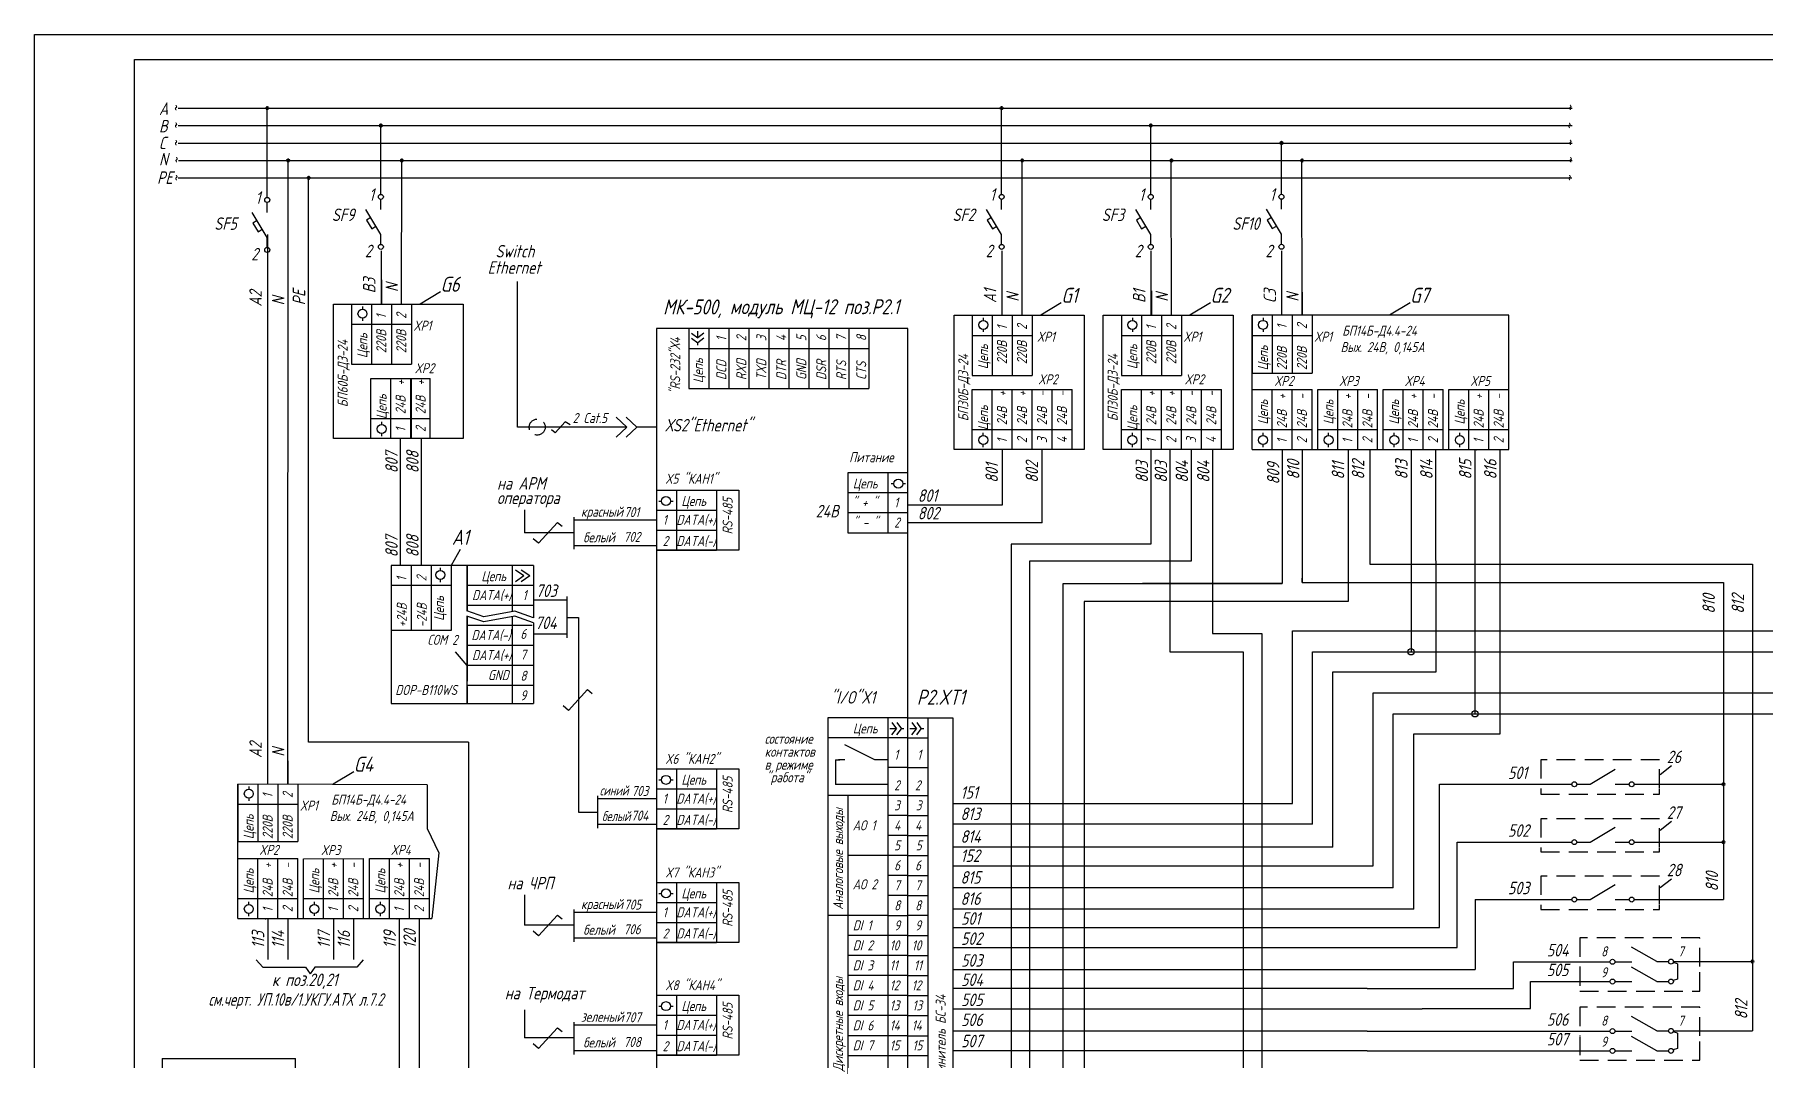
# Model space of a CAD drawing. Header units: millimetres. Extents: x 1348 to 2754, y -33 to 739.
# Drawn here: x 1348.1 to 1694.4, y 182.4 to 387.5 of the extents above; entities that cross this region are included whole.
import ezdxf

# ---------------------------------------------------------------- set-up
doc = ezdxf.new("R2010")
doc.units = ezdxf.units.MM
doc.linetypes.add('HIDDEN', pattern=[0.375, 0.25, -0.125])
doc.layers.add('MAIN', color=7, linetype='Continuous', lineweight=50)
doc.layers.add('АСУТП', color=7, linetype='Continuous')
doc.styles.add('GOST тип А', font='GOST_A.TTF', dxfattribs={"oblique": 15})
doc.styles.add('ROMANC', font='GOST_A.TTF', dxfattribs={"height": 2.5})
doc.styles.get("Standard").update_dxf_attribs({"font": 'GOST_A.TTF', "oblique": 15})
doc.styles.add('АСУТП', font='GOST_A.TTF', dxfattribs={"oblique": 15})

msp = doc.modelspace()

# ---------------------------------------------------------------- linework, layer by layer
at = {"color": 7, "linetype": 'Continuous'}
for p, q in [((1348.09, 387.5), (1942.71, 387.5)), ((1348.09, -33.09), (1348.09, 387.5)), ((1398.76, 237.64), (1398.8, 362.34)), ((1421.49, 333.6), (1421.54, 362.34)), ((1545.69, 331.38), (1545.67, 362.32)), ((1575.54, 331.38), (1575.51, 362.32)), ((1601.68, 331.38), (1601.66, 362.32)), ((1394.67, 347.52), (1394.67, 237.64)), ((1417.41, 344.29), (1417.41, 333.6)), ((1541.61, 344.29), (1541.61, 331.38)), ((1571.45, 344.29), (1571.45, 331.38)), ((1597.57, 344.3), (1597.57, 331.38)), ((1417.49, 338.48), (1417.49, 333.6)), ((1421.49, 333.6), (1421.49, 338.48)), ((1571.54, 336.26), (1571.54, 331.38)), ((1575.54, 331.38), (1575.54, 336.26)), ((1601.68, 336.03), (1601.68, 331.38)), ((1541.69, 304.54), (1541.69, 293.41)), ((1549.69, 289.91), (1549.69, 304.54)), ((1508.35, 242.54), (1509.22, 242.54)), ((1508.35, 242.54), (1508.35, 237.59)), ((1510.22, 242.54), (1508.96, 242.54)), ((1516.22, 242.54), (1510.22, 245.54)), ((1516.22, 242.54), (1516.22, 242.54)), ((1518.73, 242.54), (1516.22, 242.54)), ((1517, 242.54), (1516.22, 242.54)), ((1516.83, 242.54), (1516.38, 242.54)), ((1398.76, 242.29), (1398.76, 237.64))]:
    msp.add_line(p, q, dxfattribs=at)
at = {"color": 7}
for p, q in [((1348.09, -33.09), (1348.09, 387.5)), ((1348.09, 387.5), (1905.17, 387.5)), ((1452.22, 307.86), (1451.49, 308.51)), ((1454.26, 310.12), (1452.22, 307.86)), ((1455.21, 309.46), (1454.26, 310.12)), ((1472.65, 309.01), (1468.55, 309.01)), ((1571.41, 304.58), (1571.41, 285.65)), ((1575.23, 304.58), (1575.23, 264.11)), ((1579.48, 304.58), (1579.48, 282.26)), ((1583.76, 304.58), (1583.76, 267.74)), ((1541.69, 293.41), (1522.79, 293.41)), ((1452.72, 289.94), (1448.88, 285.8)), ((1452.72, 289.94), (1453.61, 289.2)), ((1549.69, 289.91), (1522.79, 289.91)), ((1448.88, 285.8), (1447.85, 286.69)), ((1571.41, 285.65), (1543.5, 285.65)), ((1543.5, 285.65), (1543.5, 58.87)), ((1579.48, 282.26), (1547.17, 282.26)), ((1597.68, 277.77), (1569.77, 277.77)), ((1458.73, 256.54), (1454.9, 252.4)), ((1458.73, 256.54), (1459.63, 255.79)), ((1454.9, 252.4), (1453.86, 253.28)), ((1452.72, 211.48), (1448.88, 207.34)), ((1452.72, 211.48), (1453.61, 210.74)), ((1448.88, 207.34), (1447.85, 208.23)), ((1452.72, 188.95), (1448.88, 184.81)), ((1452.72, 188.95), (1453.61, 188.21)), ((1448.88, 184.81), (1447.85, 185.7))]:
    msp.add_line(p, q, dxfattribs=at)
at = {"color": 7, "linetype": 'Continuous', "lineweight": 30}
for p, q in [((1368.09, 382.5), (1937.71, 382.5)), ((1368.09, -28.09), (1368.09, 382.5)), ((1407.87, 306.76), (1407.87, 333.6)), ((1407.87, 333.6), (1433.86, 333.6)), ((1433.86, 333.6), (1433.86, 306.76)), ((1532.07, 304.54), (1532.07, 331.38)), ((1532.07, 331.38), (1558.06, 331.38)), ((1558.06, 331.38), (1558.06, 304.54)), ((1561.91, 304.54), (1561.91, 331.38)), ((1561.91, 331.38), (1587.9, 331.38)), ((1587.9, 331.38), (1587.9, 304.54)), ((1643.05, 331.38), (1591.68, 331.38)), ((1591.68, 304.55), (1591.68, 331.38)), ((1433.86, 306.76), (1407.87, 306.76)), ((1558.06, 304.54), (1532.07, 304.54)), ((1587.9, 304.54), (1561.91, 304.54)), ((1591.68, 304.55), (1643.05, 304.55)), ((1426.6, 237.54), (1388.76, 237.64)), ((1388.76, 210.81), (1388.76, 237.64)), ((1388.76, 210.81), (1413.24, 210.8)), ((1401.88, 210.81), (1413.88, 210.81)), ((1401.88, 210.81), (1427.54, 210.8))]:
    msp.add_line(p, q, dxfattribs=at)
for p, q in [((1394.64, 354.95), (1394.64, 372.8)), ((1417.37, 355.57), (1417.37, 369.31)), ((1402.91, 246.03), (1402.91, 358.85)), ((1444.68, 309.03), (1444.68, 338.13)), ((1421.29, 281.34), (1421.29, 306.76)), ((1425.5, 281.34), (1425.5, 306.76)), ((1623.48, 304.55), (1623.48, 264.11)), ((1623.48, 304.46), (1623.48, 292.9)), ((1628.5, 260.13), (1628.45, 304.55)), ((1636.27, 304.46), (1636.27, 251.72)), ((1636.54, 304.46), (1636.6, 304.46)), ((1641.31, 247.74), (1641.31, 304.55)), ((1433.22, 284.57), (1431.44, 281.39)), ((1547.17, 282.26), (1547.17, 108.62)), ((1615.21, 281.62), (1691.77, 281.62)), ((1691.77, 281.62), (1691.77, 188.31)), ((1553.91, 176.87), (1553.91, 277.77)), ((1553.91, 277.77), (1597.68, 277.77)), ((1601.68, 277.97), (1601.68, 278.86)), ((1601.68, 277.97), (1651.68, 277.97)), ((1651.68, 277.97), (1686.01, 277.97)), ((1686.01, 277.97), (1686.01, 214.58)), ((1610.93, 274.14), (1558.1, 274.14)), ((1558.1, 274.14), (1558.1, 172.97)), ((1610.93, 275.06), (1610.93, 274.14)), ((1583.76, 267.74), (1593.6, 267.74)), ((1593.6, 267.74), (1593.6, 141.19)), ((1599.73, 233.8), (1599.73, 268.32)), ((1599.73, 268.32), (1710.5, 268.32)), ((1434.64, 261.39), (1432.27, 264.12)), ((1575.23, 264.11), (1589.86, 264.11)), ((1589.86, 264.11), (1589.86, 145.44)), ((1603.76, 229.62), (1603.76, 264.11)), ((1603.76, 264.11), (1710.5, 264.11)), ((1607.86, 225.06), (1607.86, 260.13)), ((1607.86, 260.13), (1628.51, 260.13)), ((1447.91, 257.39), (1434.64, 257.39)), ((1615.88, 221.32), (1615.88, 255.93)), ((1615.88, 255.93), (1710.5, 255.93)), ((1619.92, 216.89), (1619.92, 251.72)), ((1619.92, 251.72), (1710.5, 251.72)), ((1434.88, 246.03), (1402.91, 246.03)), ((1434.88, 246.03), (1434.88, 141.9)), ((1624.02, 212.64), (1624.02, 247.74)), ((1624.02, 247.74), (1641.31, 247.74)), ((1659.29, 237.62), (1664.29, 240.62)), ((1673.34, 239.61), (1675.56, 241.35)), ((1426.6, 237.54), (1426.6, 228.81)), ((1518.84, 237.59), (1508.35, 237.59)), ((1629.17, 208.98), (1629.17, 237.66)), ((1629.17, 237.66), (1655.65, 237.66)), ((1656.65, 237.62), (1659.29, 237.62)), ((1664.29, 237.62), (1667.12, 237.62)), ((1668.12, 237.62), (1686, 237.62)), ((1531.79, 233.8), (1599.73, 233.8)), ((1426.6, 228.81), (1428.98, 223.93)), ((1603.76, 229.62), (1531.79, 229.62)), ((1659.29, 226.06), (1664.29, 229.06)), ((1673.34, 228.47), (1675.56, 230.22)), ((1632.71, 205.02), (1632.71, 226.06)), ((1656.65, 226.06), (1659.29, 226.06)), ((1664.29, 226.06), (1667.12, 226.06)), ((1668.12, 226.06), (1686, 226.06)), ((1428.98, 223.93), (1427.54, 210.8)), ((1607.86, 225.06), (1531.79, 225.06)), ((1531.79, 221.32), (1615.88, 221.32)), ((1673.34, 216.99), (1675.56, 218.74)), ((1619.92, 216.89), (1531.79, 216.89)), ((1659.29, 214.58), (1664.29, 217.58)), ((1624.02, 212.64), (1531.79, 212.64)), ((1636.33, 214.58), (1636.33, 200.56)), ((1656.65, 214.58), (1659.29, 214.58)), ((1664.29, 214.58), (1667.12, 214.58)), ((1668.12, 214.58), (1686.01, 214.58)), ((1394.25, 210.71), (1394.32, 210.71)), ((1420.58, 210.71), (1420.64, 210.71)), ((1672.65, 202.17), (1667.59, 205.08)), ((1392.39, 202.54), (1393.72, 201.04)), ((1393.72, 201.04), (1402.32, 201.04)), ((1402.32, 201.04), (1403.22, 199.74)), ((1404.13, 201.04), (1403.22, 199.74)), ((1412.53, 201.04), (1404.13, 201.04)), ((1407.88, 202.61), (1407.88, 202.59)), ((1413.85, 202.54), (1412.53, 201.04)), ((1425.05, 202.61), (1425.05, 148.97)), ((1643.97, 202.15), (1663.27, 202.15)), ((1643.97, 196.76), (1643.97, 202.15)), ((1664.28, 202.13), (1667.65, 202.13)), ((1672.64, 198.18), (1667.59, 201.08)), ((1672.65, 202.17), (1674.99, 202.17)), ((1676.78, 201.69), (1675.95, 201.97)), ((1675.98, 202.17), (1691.77, 202.17)), ((1676.78, 201.69), (1676.78, 198.65)), ((1629.81, 200.56), (1636.33, 200.56)), ((1647.39, 198.2), (1663.27, 198.2)), ((1647.39, 192.82), (1647.39, 198.2)), ((1664.28, 198.18), (1667.65, 198.18)), ((1672.64, 198.18), (1674.99, 198.18)), ((1676.77, 198.65), (1675.95, 198.37)), ((1614.7, 196.76), (1629.37, 196.76)), ((1629.37, 196.76), (1643.97, 196.76)), ((1531.79, 192.75), (1625.68, 192.75)), ((1625.68, 192.82), (1643.97, 192.82)), ((1643.97, 192.82), (1646.95, 192.82)), ((1646.95, 192.82), (1646.95, 192.82)), ((1646.95, 192.82), (1647.39, 192.82)), ((1672.65, 188.32), (1667.59, 191.22)), ((1614.7, 188.29), (1663.28, 188.29)), ((1664.28, 188.27), (1667.65, 188.27)), ((1672.64, 184.32), (1667.59, 187.22)), ((1672.65, 188.32), (1674.99, 188.32)), ((1676.78, 187.84), (1675.95, 188.12)), ((1675.98, 188.31), (1691.77, 188.31)), ((1676.78, 187.84), (1676.78, 184.8)), ((1614.7, 184.35), (1663.28, 184.35)), ((1664.28, 184.32), (1667.65, 184.32)), ((1672.64, 184.32), (1674.99, 184.32)), ((1676.77, 184.79), (1675.95, 184.52)), ((1373.61, 182.77), (1400.29, 182.77))]:
    msp.add_line(p, q)
at = {"linetype": 'Continuous'}
for p, q in [((1541.57, 355.57), (1541.57, 372.8)), ((1571.41, 355.57), (1571.41, 369.31)), ((1597.56, 355.58), (1597.56, 365.88)), ((1373.61, 182.77), (1373.61, 169.3)), ((1400.29, 169.3), (1400.29, 182.77))]:
    msp.add_line(p, q, dxfattribs=at)
at = {"lineweight": 30}
for p, q in [((1376.86, 362.34), (1384.85, 362.34)), ((1376.81, 358.85), (1384.81, 358.85)), ((1394.64, 351.95), (1394.64, 353.95)), ((1417.37, 352.57), (1417.37, 354.57)), ((1541.57, 352.57), (1541.57, 354.57)), ((1571.41, 352.57), (1571.41, 354.57)), ((1597.56, 352.58), (1597.56, 354.58)), ((1394.64, 346.95), (1391.64, 351.95)), ((1392.62, 350.31), (1391.76, 349.79)), ((1391.76, 349.79), (1392.79, 348.08)), ((1417.37, 347.57), (1414.37, 352.57)), ((1415.36, 350.93), (1414.5, 350.42)), ((1414.5, 350.42), (1415.53, 348.7)), ((1541.57, 347.57), (1538.57, 352.57)), ((1539.56, 350.93), (1538.7, 350.42)), ((1538.7, 350.42), (1539.73, 348.7)), ((1571.41, 347.57), (1568.41, 352.57)), ((1569.4, 350.93), (1568.54, 350.42)), ((1568.54, 350.42), (1569.57, 348.7)), ((1597.56, 347.58), (1594.56, 352.58)), ((1595.54, 350.94), (1594.68, 350.42)), ((1594.68, 350.42), (1595.71, 348.71)), ((1392.79, 348.08), (1393.65, 348.59)), ((1394.64, 344.95), (1394.64, 346.95)), ((1415.53, 348.7), (1416.39, 349.22)), ((1417.37, 345.57), (1417.37, 347.57)), ((1539.73, 348.7), (1540.59, 349.22)), ((1541.57, 345.57), (1541.57, 347.57)), ((1569.57, 348.7), (1570.43, 349.22)), ((1571.41, 345.57), (1571.41, 347.57)), ((1595.71, 348.71), (1596.57, 349.22)), ((1597.56, 345.58), (1597.56, 347.58)), ((1454.57, 275.15), (1454.57, 266.9)), ((1454.57, 270.94), (1456.88, 270.94)), ((1456.88, 270.94), (1456.88, 232.06)), ((1456.88, 232.06), (1460.69, 232.06))]:
    msp.add_line(p, q, dxfattribs=at)
at = {"color": 7, "ltscale": 0.5}
for p, q in [((1429.31, 336.09), (1425.21, 333.6)), ((1419.49, 333.6), (1419.49, 321.6)), ((1553.51, 333.88), (1549.41, 331.38)), ((1583.35, 333.88), (1579.25, 331.38)), ((1623.3, 333.88), (1619.2, 331.38)), ((1543.69, 331.38), (1543.69, 319.38)), ((1573.54, 331.38), (1573.54, 319.38)), ((1599.68, 331.38), (1599.68, 319.8)), ((1487.01, 328.73), (1487.01, 316.73)), ((1491.01, 328.73), (1491.01, 316.73)), ((1495.01, 328.73), (1495.01, 316.73)), ((1499.01, 328.73), (1499.01, 316.73)), ((1503.01, 328.73), (1503.01, 316.73)), ((1507.01, 328.73), (1507.01, 316.73)), ((1511.01, 328.73), (1511.01, 316.73)), ((1423.35, 306.76), (1423.35, 318.76)), ((1543.69, 304.54), (1543.69, 316.54)), ((1551.69, 304.54), (1551.69, 316.54)), ((1573.54, 304.54), (1573.54, 316.54)), ((1581.54, 304.54), (1581.54, 316.54)), ((1599.68, 304.55), (1599.68, 316.55)), ((1612.8, 304.55), (1612.8, 316.55)), ((1625.92, 304.55), (1625.92, 316.55)), ((1639.05, 304.55), (1639.05, 316.55)), ((1597.68, 304.55), (1597.68, 285.82)), ((1601.68, 304.55), (1601.68, 277.97)), ((1455.98, 291.05), (1455.98, 284.6)), ((1522.79, 291.91), (1510.79, 291.91)), ((1472.49, 290.44), (1455.98, 290.44)), ((1472.49, 288.44), (1484.49, 288.44)), ((1472.4, 285.31), (1455.98, 285.31)), ((1472.49, 284.44), (1484.49, 284.44)), ((1411.94, 240.14), (1407.84, 237.64)), ((1522.79, 240.96), (1518.79, 240.96)), ((1396.76, 237.64), (1396.76, 226.15)), ((1472.49, 234.7), (1460.69, 234.7)), ((1472.49, 232.7), (1484.49, 232.7)), ((1522.79, 235.36), (1510.79, 235.36)), ((1472.4, 229.57), (1460.69, 229.57)), ((1472.49, 228.7), (1484.49, 228.7)), ((1522.79, 231.36), (1518.79, 231.36)), ((1522.79, 227.36), (1518.79, 227.36)), ((1632.71, 226.06), (1655.57, 226.06)), ((1396.76, 210.81), (1396.76, 222.81)), ((1409.88, 210.81), (1409.88, 222.81)), ((1423.09, 210.8), (1423.09, 222.8)), ((1522.79, 223.36), (1510.79, 223.36)), ((1522.79, 219.36), (1518.79, 219.36)), ((1522.79, 215.36), (1518.79, 215.36)), ((1455.98, 212.59), (1455.98, 206.14)), ((1472.49, 211.98), (1455.98, 211.98)), ((1518.79, 211.36), (1522.79, 211.36)), ((1636.33, 214.58), (1655.57, 214.58)), ((1394.72, 210.81), (1394.72, 202.61)), ((1398.72, 210.81), (1398.72, 202.61)), ((1407.88, 210.81), (1407.88, 202.61)), ((1411.88, 210.81), (1411.88, 202.61)), ((1421.05, 210.81), (1421.05, 158.41)), ((1425.05, 210.81), (1425.05, 202.61)), ((1472.49, 209.98), (1484.49, 209.98)), ((1531.9, 208.98), (1629.17, 208.98)), ((1472.4, 206.85), (1455.98, 206.85)), ((1472.49, 205.98), (1484.49, 205.98)), ((1522.79, 207.36), (1510.79, 207.36)), ((1531.9, 205.02), (1632.71, 205.02)), ((1522.79, 203.36), (1510.79, 203.36)), ((1522.79, 199.36), (1510.79, 199.36)), ((1531.9, 200.56), (1629.81, 200.56)), ((1522.79, 195.36), (1510.79, 195.36)), ((1614.7, 196.76), (1531.79, 196.76)), ((1522.79, 191.36), (1510.79, 191.36)), ((1455.98, 190.06), (1455.98, 183.61)), ((1472.49, 189.45), (1455.98, 189.45)), ((1472.49, 187.45), (1484.49, 187.45)), ((1522.79, 187.36), (1510.79, 187.36)), ((1614.7, 188.29), (1531.79, 188.29)), ((1472.4, 184.32), (1455.98, 184.32)), ((1614.7, 184.35), (1531.79, 184.35)), ((1472.49, 183.45), (1484.49, 183.45)), ((1526.79, 183.36), (1510.79, 183.36))]:
    msp.add_line(p, q, dxfattribs=at)
at = {"color": 7, "lineweight": 30, "ltscale": 0.5}
for p, q in [((1411.49, 333.6), (1411.49, 321.6)), ((1415.49, 333.6), (1415.49, 321.6)), ((1423.49, 333.6), (1423.49, 321.6)), ((1411.49, 329.6), (1423.49, 329.6)), ((1535.69, 331.38), (1535.69, 319.38)), ((1539.69, 331.38), (1539.69, 319.38)), ((1547.69, 331.38), (1547.69, 319.38)), ((1565.54, 331.38), (1565.54, 319.38)), ((1569.54, 331.38), (1569.54, 319.38)), ((1577.54, 331.38), (1577.54, 319.38)), ((1591.68, 331.38), (1591.68, 319.8)), ((1595.68, 331.38), (1595.68, 319.8)), ((1603.68, 331.38), (1603.68, 319.8)), ((1643.05, 304.55), (1643.05, 331.38)), ((1479.01, 328.73), (1479.01, 316.73)), ((1479.53, 327.81), (1480.77, 326.91)), ((1479.53, 326.81), (1480.77, 325.91)), ((1482.01, 327.81), (1480.77, 326.91)), ((1482.01, 326.81), (1480.77, 325.91)), ((1483.01, 328.73), (1483.01, 316.73)), ((1515.01, 328.73), (1515.01, 316.73)), ((1535.69, 327.38), (1547.69, 327.38)), ((1565.54, 327.38), (1577.54, 327.38)), ((1591.68, 327.38), (1603.68, 327.38)), ((1479.01, 324.73), (1515.01, 324.73)), ((1411.49, 321.6), (1423.49, 321.6)), ((1415.35, 306.76), (1415.35, 318.76)), ((1415.35, 318.76), (1427.26, 318.76)), ((1419.35, 306.76), (1419.35, 318.76)), ((1427.26, 306.76), (1427.26, 318.76)), ((1535.69, 319.38), (1547.69, 319.38)), ((1565.54, 319.38), (1577.54, 319.38)), ((1591.68, 319.8), (1603.68, 319.8)), ((1479.01, 316.73), (1515.01, 316.73)), ((1535.69, 304.54), (1535.69, 316.54)), ((1535.69, 316.54), (1555.69, 316.54)), ((1539.69, 304.54), (1539.69, 316.54)), ((1555.69, 304.54), (1555.69, 316.54)), ((1565.54, 304.54), (1565.54, 316.54)), ((1565.54, 316.54), (1585.54, 316.54)), ((1569.54, 304.54), (1569.54, 316.54)), ((1585.54, 304.54), (1585.54, 316.54)), ((1591.68, 304.55), (1591.68, 316.55)), ((1591.68, 316.55), (1603.68, 316.55)), ((1595.68, 304.55), (1595.68, 316.55)), ((1603.68, 304.55), (1603.68, 316.55)), ((1604.8, 304.55), (1604.8, 316.55)), ((1604.8, 316.55), (1616.8, 316.55)), ((1608.8, 304.55), (1608.8, 316.55)), ((1616.8, 304.55), (1616.8, 316.55)), ((1617.92, 304.55), (1617.92, 316.55)), ((1617.92, 316.55), (1629.92, 316.55)), ((1621.92, 304.55), (1621.92, 316.55)), ((1629.92, 304.55), (1629.92, 316.55)), ((1631.05, 304.55), (1631.05, 316.55)), ((1631.05, 316.55), (1643.05, 316.55)), ((1635.05, 304.55), (1635.05, 316.55)), ((1415.35, 310.76), (1427.26, 310.76)), ((1535.69, 308.54), (1555.69, 308.54)), ((1565.54, 308.54), (1585.54, 308.54)), ((1591.68, 308.55), (1603.68, 308.55)), ((1604.8, 308.55), (1616.8, 308.55)), ((1617.92, 308.55), (1629.92, 308.55)), ((1631.05, 308.55), (1643.05, 308.55)), ((1522.79, 299.91), (1510.79, 299.91)), ((1510.79, 299.91), (1510.79, 287.91)), ((1518.79, 299.91), (1518.79, 287.91)), ((1472.49, 296.44), (1488.96, 296.44)), ((1476.49, 296.44), (1476.49, 284.44)), ((1484.49, 296.44), (1484.49, 284.44)), ((1488.96, 296.44), (1488.96, 284.44)), ((1522.79, 295.91), (1510.79, 295.91)), ((1472.49, 292.44), (1484.49, 292.44)), ((1455.98, 287.9), (1446.11, 287.9)), ((1510.79, 287.91), (1522.79, 287.91)), ((1488.96, 284.44), (1472.49, 284.44)), ((1522.79, 250.93), (1506.79, 250.93)), ((1506.79, 250.93), (1506.79, 106.88)), ((1518.79, 250.93), (1518.79, 106.88)), ((1519.6, 249.98), (1520.5, 248.74)), ((1520.6, 249.98), (1521.5, 248.74)), ((1522.79, 246.93), (1506.79, 246.93)), ((1519.6, 247.5), (1520.5, 248.74)), ((1520.6, 247.5), (1521.5, 248.74)), ((1472.49, 240.7), (1488.96, 240.7)), ((1476.49, 240.7), (1476.49, 228.7)), ((1484.49, 240.7), (1484.49, 228.7)), ((1488.96, 240.7), (1488.96, 228.7)), ((1388.76, 237.64), (1388.76, 226.15)), ((1392.76, 237.64), (1392.76, 226.15)), ((1400.76, 237.64), (1400.76, 226.15)), ((1472.49, 236.7), (1484.49, 236.7)), ((1388.76, 233.64), (1400.76, 233.64)), ((1460.69, 235.32), (1460.69, 228.86)), ((1518.79, 235.36), (1506.79, 235.36)), ((1510.79, 235.36), (1510.79, 106.88)), ((1488.96, 228.7), (1472.49, 228.7)), ((1388.76, 226.15), (1400.76, 226.15)), ((1388.76, 210.81), (1388.76, 222.81)), ((1388.76, 222.81), (1400.76, 222.81)), ((1392.76, 210.81), (1392.76, 222.81)), ((1400.76, 210.81), (1400.76, 222.81)), ((1401.88, 222.72), (1413.88, 222.81)), ((1401.88, 210.81), (1401.88, 222.72)), ((1405.88, 210.81), (1405.88, 222.81)), ((1413.88, 210.81), (1413.88, 222.81)), ((1415.09, 210.8), (1415.09, 222.8)), ((1415.09, 222.8), (1427.09, 222.8)), ((1419.09, 210.8), (1419.09, 222.8)), ((1427.09, 210.8), (1427.09, 222.8)), ((1388.76, 214.81), (1400.76, 214.81)), ((1401.88, 214.81), (1413.88, 214.81)), ((1415.09, 214.8), (1427.09, 214.8)), ((1472.49, 217.98), (1488.96, 217.98)), ((1476.49, 217.98), (1476.49, 205.98)), ((1484.49, 217.98), (1484.49, 205.98)), ((1488.96, 217.98), (1488.96, 205.98)), ((1472.49, 213.98), (1484.49, 213.98)), ((1518.79, 211.36), (1506.79, 211.36)), ((1455.98, 209.44), (1446.11, 209.44)), ((1488.96, 205.98), (1472.49, 205.98)), ((1472.49, 195.45), (1488.96, 195.45)), ((1476.49, 195.45), (1476.49, 183.45)), ((1484.49, 195.45), (1484.49, 183.45)), ((1488.96, 195.45), (1488.96, 183.45)), ((1472.49, 191.45), (1484.49, 191.45)), ((1455.98, 186.91), (1446.11, 186.91)), ((1488.96, 183.45), (1472.49, 183.45))]:
    msp.add_line(p, q, dxfattribs=at)
at = {"color": 7, "lineweight": 30}
for p, q in [((1413.69, 333.12), (1413.69, 332.59)), ((1413.69, 330.79), (1413.69, 330.27)), ((1537.89, 330.9), (1537.89, 330.37)), ((1567.73, 330.9), (1567.73, 330.37)), ((1593.87, 330.91), (1593.87, 330.38)), ((1522.79, 328.73), (1472.49, 328.73)), ((1472.49, 328.73), (1472.49, 62.31)), ((1480.77, 326.91), (1480.77, 328.24)), ((1480.77, 325.39), (1480.77, 325.91)), ((1522.79, 62.31), (1522.79, 328.73)), ((1537.89, 328.57), (1537.89, 328.05)), ((1567.73, 328.57), (1567.73, 328.05)), ((1593.87, 328.58), (1593.87, 328.06)), ((1417.54, 309.57), (1417.54, 310.09)), ((1417.54, 307.24), (1417.54, 307.77)), ((1537.89, 307.35), (1537.89, 307.87)), ((1537.89, 305.02), (1537.89, 305.55)), ((1567.73, 307.35), (1567.73, 307.87)), ((1567.73, 305.02), (1567.73, 305.55)), ((1593.87, 307.35), (1593.87, 307.88)), ((1593.87, 305.03), (1593.87, 305.55)), ((1606.99, 307.35), (1606.99, 307.88)), ((1606.99, 305.03), (1606.99, 305.55)), ((1620.12, 307.35), (1620.12, 307.88)), ((1620.12, 305.03), (1620.12, 305.55)), ((1633.24, 307.35), (1633.24, 307.88)), ((1633.24, 305.03), (1633.24, 305.55)), ((1519.99, 297.72), (1519.47, 297.72)), ((1522.32, 297.72), (1521.79, 297.72)), ((1472.97, 294.25), (1473.5, 294.25)), ((1475.3, 294.25), (1475.82, 294.25)), ((1520.5, 248.74), (1519.18, 248.74)), ((1522.03, 248.74), (1521.5, 248.74)), ((1390.95, 237.17), (1390.95, 236.64)), ((1472.97, 238.51), (1473.5, 238.51)), ((1475.3, 238.51), (1475.82, 238.51)), ((1390.95, 234.84), (1390.95, 234.31)), ((1472.97, 215.79), (1473.5, 215.79)), ((1475.3, 215.79), (1475.82, 215.79)), ((1390.95, 213.61), (1390.95, 214.14)), ((1390.95, 211.28), (1390.95, 211.81)), ((1404.07, 213.61), (1404.07, 214.14)), ((1404.07, 211.29), (1404.07, 211.81)), ((1417.28, 213.61), (1417.28, 214.13)), ((1417.28, 211.28), (1417.28, 211.81)), ((1472.97, 193.26), (1473.5, 193.26)), ((1475.3, 193.26), (1475.82, 193.26))]:
    msp.add_line(p, q, dxfattribs=at)
at = {"color": 7, "lineweight": -3, "ltscale": 0.5}
for p, q in [((1423.49, 306.76), (1423.49, 318.76)), ((1547.69, 304.54), (1547.69, 316.54)), ((1577.54, 304.54), (1577.54, 316.54))]:
    msp.add_line(p, q, dxfattribs=at)
at = {"color": 7, "lineweight": -3}
for p, q in [((1448.64, 309.03), (1444.68, 309.03)), ((1466.61, 309.03), (1448.64, 309.03)), ((1466.61, 309.03), (1464.44, 311.03)), ((1466.61, 309.03), (1464.44, 307.03)), ((1468.61, 309.03), (1466.44, 311.03)), ((1468.61, 309.03), (1466.44, 307.03))]:
    msp.add_line(p, q, dxfattribs=at)
at = {"linetype": 'HIDDEN', "ltscale": 15}
for p, q in [((1649.45, 242.52), (1649.45, 236.9)), ((1673.22, 242.52), (1649.45, 242.52)), ((1673.22, 236.9), (1673.22, 242.52)), ((1649.45, 236.79), (1649.45, 235.67)), ((1649.45, 235.67), (1673.22, 235.67)), ((1673.22, 235.67), (1673.22, 236.79)), ((1649.45, 230.72), (1649.45, 225.1)), ((1673.22, 230.72), (1649.45, 230.72)), ((1673.22, 225.1), (1673.22, 230.72)), ((1649.45, 224.99), (1649.45, 224.09)), ((1649.45, 224.09), (1673.22, 224.09)), ((1673.22, 224.09), (1673.22, 224.99)), ((1649.45, 219.24), (1649.45, 213.62)), ((1673.22, 219.24), (1649.45, 219.24)), ((1673.22, 213.62), (1673.22, 219.24)), ((1649.45, 213.51), (1649.45, 212.6)), ((1649.45, 212.6), (1673.22, 212.6)), ((1673.22, 212.6), (1673.22, 213.51)), ((1657.24, 206.89), (1657.24, 201.16)), ((1681.25, 206.89), (1657.24, 206.89)), ((1681.25, 201.16), (1681.25, 206.89)), ((1657.24, 201.05), (1657.24, 196.29)), ((1681.25, 196.29), (1681.25, 201.05)), ((1657.24, 196.29), (1681.25, 196.29)), ((1657.24, 193.03), (1657.24, 187.31)), ((1681.25, 193.03), (1657.24, 193.03)), ((1681.25, 187.31), (1681.25, 193.03)), ((1657.24, 187.2), (1657.24, 182.43)), ((1681.25, 182.43), (1681.25, 187.2)), ((1657.24, 182.43), (1681.25, 182.43))]:
    msp.add_line(p, q, dxfattribs=at)
at = {"lineweight": 50, "ltscale": 0.5}
for centre in [(1394.64, 372.8), (1394.64, 372.79), (1541.57, 372.81), (1417.37, 369.33), (1417.37, 369.31), (1571.41, 369.33), (1597.56, 365.84), (1597.56, 365.82), (1398.83, 362.36), (1421.56, 362.35), (1545.69, 362.34), (1575.54, 362.34), (1601.68, 362.34), (1402.93, 358.87), (1686, 237.62), (1686, 226.06), (1691.77, 202.17)]:
    msp.add_circle(centre, 0.208, dxfattribs=at)
for centre in [(1394.64, 354.45), (1417.37, 355.07), (1541.57, 355.07), (1571.41, 355.07), (1597.56, 355.08), (1394.64, 344.45), (1417.37, 345.07), (1541.57, 345.07), (1571.41, 345.07), (1597.56, 345.08), (1656.15, 237.62), (1667.62, 237.62), (1656.15, 226.06), (1667.62, 226.06), (1656.15, 214.58), (1667.62, 214.58), (1663.78, 202.13), (1675.49, 202.17), (1663.78, 198.18), (1675.49, 198.18), (1663.78, 188.27), (1675.49, 188.32), (1663.78, 184.32), (1675.49, 184.32)]:
    msp.add_circle(centre, 0.5)
at = {"color": 7, "linetype": 'Continuous', "lineweight": 30}
for centre in [(1413.69, 331.69), (1537.89, 329.47), (1567.73, 329.47), (1593.87, 329.48), (1417.54, 308.67), (1537.89, 306.45), (1567.73, 306.45), (1593.87, 306.45), (1606.99, 306.45), (1620.12, 306.45), (1633.24, 306.45), (1520.89, 297.72), (1474.4, 294.25), (1474.4, 238.51), (1390.95, 235.74), (1474.4, 215.79), (1390.95, 212.71), (1404.07, 212.71), (1417.28, 212.71), (1474.4, 193.26)]:
    msp.add_circle(centre, 0.9, dxfattribs=at)
at = {"color": 7, "linetype": 'HIDDEN', "ltscale": 12}
msp.add_circle((1448.64, 309.03), 1.6, dxfattribs=at)
at = {"color": 7}
for centre in [(1623.48, 264.11), (1636.27, 251.72)]:
    msp.add_circle(centre, 0.64, dxfattribs=at)
at = {"layer": 'MAIN', "color": 7, "linetype": 'Continuous', "lineweight": 30}
for p, q in [((1376.81, 372.8), (1655.72, 372.8)), ((1376.81, 369.31), (1655.72, 369.31)), ((1376.81, 365.82), (1655.72, 365.82)), ((1377.36, 362.34), (1655.71, 362.34)), ((1377.32, 358.85), (1655.66, 358.85))]:
    msp.add_line(p, q, dxfattribs=at)
at = {"layer": 'MAIN', "color": 7, "linetype": 'Continuous', "lineweight": -3}
for p, q in [((1376.81, 372.8), (1376.81, 372.8)), ((1376.81, 369.31), (1376.81, 369.31)), ((1377, 369.74), (1377, 369.74)), ((1655.06, 369.5), (1655.06, 369.5)), ((1376.81, 365.82), (1376.81, 365.82)), ((1377, 366.25), (1377, 366.25)), ((1376.66, 362.87), (1376.66, 362.87)), ((1597.68, 303.85), (1597.68, 277.77)), ((1610.93, 304.55), (1610.93, 275.06)), ((1615.21, 304.55), (1615.21, 281.62))]:
    msp.add_line(p, q, dxfattribs=at)
at = {"layer": 'АСУТП', "color": 7, "lineweight": 30}
for p, q in [((1446.11, 292.48), (1446.11, 287.9)), ((1522.03, 248.74), (1521.5, 248.74)), ((1524.5, 248.74), (1523.18, 248.74)), ((1526.03, 248.74), (1525.5, 248.74)), ((1446.11, 215.54), (1446.11, 209.44)), ((1446.11, 192.5), (1446.11, 186.91))]:
    msp.add_line(p, q, dxfattribs=at)
at = {"layer": 'АСУТП', "color": 7, "linetype": 'Continuous', "lineweight": 30}
for p, q in [((1434.64, 281.39), (1419.44, 281.39)), ((1434.64, 272.25), (1434.64, 281.39)), ((1434.64, 253.77), (1434.64, 271.24)), ((1419.44, 253.77), (1434.64, 253.77))]:
    msp.add_line(p, q, dxfattribs=at)
at = {"layer": 'АСУТП', "lineweight": 30, "ltscale": 0.5}
for p, q in [((1419.44, 281.39), (1419.44, 253.77)), ((1427.44, 281.39), (1427.44, 268.39)), ((1431.44, 281.39), (1431.44, 268.39)), ((1447.91, 281.39), (1434.64, 281.39)), ((1434.64, 281.39), (1434.64, 272.25)), ((1443.64, 281.39), (1443.64, 272.12)), ((1447.91, 281.39), (1447.91, 270.92)), ((1431.44, 277.39), (1419.44, 277.39)), ((1447.91, 277.39), (1434.64, 277.39)), ((1434.64, 271.24), (1434.64, 258.21)), ((1443.64, 271.11), (1443.64, 253.77)), ((1431.44, 268.39), (1419.44, 268.39)), ((1447.91, 269.91), (1447.91, 256.88)), ((1434.64, 257.2), (1434.64, 253.77)), ((1447.91, 257.35), (1447.91, 253.77)), ((1434.64, 253.77), (1447.91, 253.77))]:
    msp.add_line(p, q, dxfattribs=at)
at = {"layer": 'АСУТП', "ltscale": 0.5}
for p, q in [((1423.44, 281.39), (1423.44, 268.39)), ((1447.91, 273.39), (1434.64, 273.39)), ((1447.64, 269.39), (1434.64, 269.39)), ((1447.91, 265.39), (1434.64, 265.39)), ((1447.64, 261.39), (1434.64, 261.39)), ((1447.91, 261.39), (1434.64, 261.39)), ((1439.85, 257.39), (1436.96, 257.39)), ((1447.91, 257.39), (1446.45, 257.39))]:
    msp.add_line(p, q, dxfattribs=at)
at = {"layer": 'АСУТП', "lineweight": 30}
for p, q in [((1429.25, 280.92), (1429.25, 280.39)), ((1429.25, 278.59), (1429.25, 278.06)), ((1454.57, 275.15), (1454.57, 270.94))]:
    msp.add_line(p, q, dxfattribs=at)
at = {"layer": 'АСУТП'}
for p, q in [((1444.31, 280.5), (1445.98, 279.34)), ((1445.47, 280.5), (1447.14, 279.34)), ((1444.31, 278.18), (1445.98, 279.34)), ((1445.47, 278.18), (1447.14, 279.34)), ((1447.91, 274.48), (1454.57, 274.48)), ((1437.94, 271.08), (1434.58, 272.27)), ((1437.94, 270.07), (1434.58, 271.26)), ((1444.19, 272.22), (1437.94, 271.08)), ((1444.19, 271.21), (1437.94, 270.07)), ((1447.91, 270.92), (1444.19, 272.22)), ((1447.91, 269.91), (1444.19, 271.21)), ((1447.91, 267.7), (1454.57, 267.7))]:
    msp.add_line(p, q, dxfattribs=at)
at = {"layer": 'АСУТП', "color": 7, "lineweight": 30, "ltscale": 0.5}
for p, q in [((1520.6, 249.98), (1521.5, 248.74)), ((1522.79, 250.93), (1531.79, 250.93)), ((1523.6, 249.98), (1524.5, 248.74)), ((1524.6, 249.98), (1525.5, 248.74)), ((1526.79, 250.93), (1526.79, 106.88)), ((1531.79, 250.93), (1531.79, 106.88)), ((1520.6, 247.5), (1521.5, 248.74)), ((1522.79, 246.93), (1526.79, 246.93)), ((1523.6, 247.5), (1524.5, 248.74)), ((1524.6, 247.5), (1525.5, 248.74))]:
    msp.add_line(p, q, dxfattribs=at)
at = {"layer": 'АСУТП', "color": 7, "ltscale": 0.5}
for p, q in [((1522.79, 240.96), (1526.79, 240.96)), ((1522.79, 235.36), (1526.79, 235.36)), ((1522.79, 231.36), (1526.79, 231.36)), ((1522.79, 227.36), (1526.79, 227.36)), ((1522.79, 223.36), (1526.79, 223.36)), ((1522.79, 219.36), (1526.79, 219.36)), ((1522.79, 215.36), (1526.79, 215.36)), ((1526.79, 211.36), (1522.79, 211.36)), ((1522.79, 207.36), (1526.79, 207.36)), ((1522.79, 203.36), (1526.79, 203.36)), ((1522.79, 199.36), (1526.79, 199.36)), ((1522.79, 195.36), (1526.79, 195.36)), ((1522.79, 191.36), (1526.79, 191.36)), ((1522.79, 187.36), (1526.79, 187.36))]:
    msp.add_line(p, q, dxfattribs=at)
at = {"layer": 'АСУТП', "linetype": 'Continuous', "lineweight": 30}
msp.add_circle((1429.25, 279.49), 0.9, dxfattribs=at)

# ---------------------------------------------------------------- texts
at = {"linetype": 'Continuous', "style": 'ROMANC', "oblique": 15}
for s, height, p in [('А', 2.5, (1372.99, 371.45)), ('В', 2.5, (1372.99, 367.96)), ('С', 2.5, (1372.99, 364.6)), ('N', 2.5, (1372.99, 361.36)), ('РЕ', 2.5, (1372.58, 357.66)), ('8', 2, (1661.5, 203.22)), ('7', 2, (1676.89, 203.22)), ('9', 2, (1661.5, 199.03)), ('8', 2, (1661.5, 189.37)), ('7', 2, (1676.89, 189.37)), ('9', 2, (1661.5, 185.17))]:
    msp.add_text(s, height=height, dxfattribs=at).set_placement(p)
at = {"color": 7, "linetype": 'Continuous', "oblique": 15}
for s, height, p in [('Switch', 2.5, (1440.31, 342.95)), (' Ethernet', 2.5, (1437.46, 339.69)), ('МК-500, ', 3, (1473.84, 331.56)), ('модуль МЦ-12 поз.Р2.1', 3, (1487.21, 331.6)), ('XP1', 2, (1423.88, 328.31)), ('БП14Б-Д4.4-24', 2, (1609.7, 327.3)), ('XP1', 2, (1548.63, 326.1)), ('XP1', 2, (1577.92, 326.1)), ('XP1', 2, (1604.08, 326.1)), ('XP2', 2, (1424.14, 319.81)), ('XP2', 2, (1548.89, 317.59)), ('XP2', 2, (1578.18, 317.59)), ('XP2', 2, (1596.09, 317.26)), ('XP3', 2, (1609.07, 317.26)), ('XP4', 2, (1622.19, 317.26)), ('XP5', 2, (1635.31, 317.26)), (' 2 Cat.5', 2, (1454.71, 309.85)), ('ХS2"Ethernet"', 2.5, (1474.26, 308.17)), ('Питание', 2, (1511.06, 302.01)), ('на АРМ ', 2.5, (1440.62, 296.53)), ('X5 "КАН1"', 2, (1474.26, 297.71)), ('Цепь', 2, (1511.79, 296.76)), ('оператора', 2.5, (1440.62, 293.65)), ('Цепь', 2, (1477.49, 293.28)), ('" + "', 2, (1511.66, 292.96)), ('1', 2, (1520.06, 292.96)), ('1', 2, (1473.75, 289.49)), ('DATA(+)', 2, (1476.49, 289.49)), ('24В', 2.5, (1504.38, 290.98)), ('" - "', 2, (1511.83, 288.96)), ('2', 2, (1520.06, 288.96)), ('A1', 3, (1431.59, 285.51)), ('DATA(-)', 2, (1476.49, 285.25)), ('2', 2, (1473.75, 285.25)), ('"I/O"X1', 2.5, (1507.33, 253.75)), ('Цепь', 2, (1511.79, 247.78)), ('состояние', 2, (1494.16, 245.72)), ('X6 "КАН2"', 2, (1474.26, 241.7)), ('контактов', 2, (1494.16, 243.13)), ('26', 2.5, (1674.66, 241.85)), ('Цепь', 2, (1477.49, 237.55)), ('в режиме', 2, (1494.16, 240.55)), ('"работа"', 2, (1494.44, 238.02)), ('501', 2.5, (1642.86, 238.67)), ('БП14Б-Д4.4-24', 2, (1407.45, 233.56)), ('1', 2, (1473.75, 233.75)), ('DATA(+)', 2, (1476.49, 233.75)), ('2', 2, (1520.06, 236.41)), ('151', 2.5, (1533.34, 234.74)), ('XP1', 2, (1401.17, 232.36)), ('3', 2, (1520.06, 232.41)), ('813', 2.5, (1533.34, 230.47)), ('27', 2.5, (1674.66, 230.71)), ('2', 2, (1473.75, 229.51)), ('DATA(-)', 2, (1476.49, 229.51)), ('AО 1', 2, (1511.78, 228.41)), ('4', 2, (1520.06, 228.41)), ('502', 2.5, (1642.86, 227.12)), ('XP2', 2, (1393.02, 223.51)), ('XP3', 2, (1405.36, 223.46)), ('XP4', 2, (1419.35, 223.51)), ('5', 2, (1520.06, 224.41)), ('814', 2.5, (1533.34, 225.92)), ('6', 2, (1520.06, 220.41)), ('152', 2.5, (1533.34, 222.09)), ('28', 2.5, (1674.66, 219.23)), ('на ЧРП ', 2.5, (1442.7, 216.61)), ('X7 "КАН3"', 2, (1474.26, 218.98)), ('AО 2', 2, (1511.78, 216.62)), ('7', 2, (1520.06, 216.41)), ('815', 2.5, (1533.34, 217.75)), ('Цепь', 2, (1477.49, 214.82)), ('816', 2.5, (1533.34, 213.5)), ('503', 2.5, (1642.86, 215.63)), ('1', 2, (1473.75, 211.03)), ('DATA(+)', 2, (1476.49, 211.03)), ('8', 2, (1520.06, 212.41)), ('501', 2.5, (1533.44, 209.53)), ('2', 2, (1473.75, 206.79)), ('DATA(-)', 2, (1476.49, 206.79)), ('DI 1', 2, (1511.78, 208.41)), ('9', 2, (1520.06, 208.41)), ('502', 2.5, (1533.44, 205.51)), ('DI 2', 2, (1511.78, 204.41)), ('10', 2, (1519.16, 204.41)), ('504', 2.5, (1650.63, 203.2)), ('DI 3', 2, (1511.78, 200.41)), ('11', 2, (1519.16, 200.41)), ('503', 2.5, (1533.45, 201.15)), ('505', 2.5, (1650.63, 199.26)), ('X8 "КАН4"', 2, (1474.26, 196.45)), ('DI 4', 2, (1511.78, 196.41)), ('12', 2, (1519.16, 196.41)), ('504', 2.5, (1533.45, 197.29)), (' на Термодат ', 2.5, (1440.89, 194.61)), ('Цепь', 2, (1477.49, 192.29)), ('DI 5', 2, (1511.78, 192.41)), ('13', 2, (1519.16, 192.41)), ('505', 2.5, (1533.45, 193.28)), ('1', 2, (1473.75, 188.5)), ('DATA(+)', 2, (1476.49, 188.5)), ('506', 2.5, (1533.45, 189.28)), ('506', 2.5, (1650.63, 189.34)), ('DI 6', 2, (1511.78, 188.41)), ('14', 2, (1519.16, 188.41)), ('507', 2.5, (1533.45, 185.03)), ('507', 2.5, (1650.63, 185.4)), ('2', 2, (1473.75, 184.26)), ('DATA(-)', 2, (1476.49, 184.26)), ('DI 7', 2, (1511.78, 184.41)), ('15', 2, (1519.16, 184.41))]:
    msp.add_text(s, height=height, dxfattribs=at).set_placement(p)
at = {"color": 7, "linetype": 'Continuous', "style": 'GOST тип А', "oblique": 15}
for s, p in [('А2', (1393.55, 333.12)), ('В3', (1416.29, 335.78)), ('А1', (1540.49, 333.84)), ('В1', (1570.33, 333.84)), ('С3', (1596.47, 333.84)), ('А2', (1393.55, 242.87))]:
    msp.add_text(s, height=2.5, rotation=90, dxfattribs=at).set_placement(p)
at = {"color": 7, "linetype": 'Continuous', "oblique": 15}
for s, p in [('1', (1418.44, 330.69)), ('2', (1422.44, 330.69)), ('1', (1542.64, 328.47)), ('2', (1546.64, 328.47)), ('1', (1572.49, 328.47)), ('2', (1576.49, 328.47)), ('1', (1598.63, 328.65)), ('2', (1602.63, 328.65)), ('БП60Б-Д3-24', (1410.74, 313.02)), ('Цепь', (1414.65, 322.83)), ('220В', (1418.44, 323.82)), ('220В', (1422.44, 323.82)), ('"RS-232"Х4', (1477.26, 315.61)), ('1', (1486.48, 326.21)), ('2', (1490.48, 326.21)), ('3', (1494.48, 326.21)), ('4', (1498.48, 326.21)), ('5', (1502.48, 326.21)), ('6', (1506.48, 326.21)), ('7', (1510.48, 326.21)), ('8', (1514.48, 326.21)), ('Цепь', (1538.85, 320.61)), ('220В', (1542.64, 321.61)), ('220В', (1546.64, 321.61)), ('Цепь', (1568.69, 320.61)), ('220В', (1572.49, 321.61)), ('220В', (1576.49, 321.61)), ('Цепь', (1481.85, 317.82)), ('DCD', (1486.48, 318.44)), ('RXD', (1490.48, 318.44)), ('TXD', (1494.48, 318.44)), ('DTR', (1498.48, 318.44)), ('GND', (1502.48, 318.44)), ('DSR', (1506.48, 318.44)), ('RTS', (1510.48, 318.44)), ('CTS', (1514.48, 318.44)), ('БП30Б-Д3-24', (1534.88, 310.22)), ('БП30Б-Д3-24', (1564.79, 310.22)), ('Цепь', (1594.84, 320.38)), ('220В', (1598.63, 320.44)), ('220В', (1602.63, 320.44)), ('Цепь', (1418.5, 310.63)), ('24В  +', (1422.3, 311.62)), ('24В  +', (1426.3, 311.62)), ('24В  +', (1542.64, 309.41)), ('24В  +', (1546.64, 309.41)), ('24В  -', (1550.64, 309.41)), ('24В  -', (1554.64, 309.41)), ('24В  +', (1572.49, 309.41)), ('24В  +', (1576.49, 309.41)), ('24В  -', (1580.49, 309.41)), ('24В  -', (1584.49, 309.41)), ('24В  +', (1598.63, 308.8)), ('24В  -', (1602.63, 308.8)), ('24В  +', (1611.75, 308.8)), ('24В  -', (1615.75, 308.8)), ('24В  +', (1624.87, 308.8)), ('24В  -', (1628.87, 308.8)), ('24В  +', (1638, 308.8)), ('24В  -', (1642, 308.8)), ('Цепь', (1538.85, 308.41)), ('Цепь', (1568.69, 308.41)), ('Цепь', (1594.84, 309.55)), ('Цепь', (1607.96, 309.55)), ('Цепь', (1621.08, 309.55)), ('Цепь', (1634.2, 309.55)), ('1', (1422.3, 308.07)), ('2', (1426.3, 308.07)), ('1', (1542.64, 305.86)), ('2', (1546.64, 305.86)), ('3', (1550.64, 305.86)), ('4', (1554.64, 305.86)), ('1', (1572.49, 305.86)), ('2', (1576.49, 305.86)), ('3', (1580.49, 305.86)), ('4', (1584.49, 305.86)), ('1', (1598.63, 305.81)), ('2', (1602.63, 305.81)), ('1', (1611.75, 305.81)), ('2', (1615.75, 305.81)), ('1', (1624.87, 305.81)), ('2', (1628.87, 305.81)), ('1', (1638, 305.81)), ('2', (1642, 305.81)), ('RS-485', (1487.74, 287.58)), ('RS-485', (1487.74, 231.85)), ('1', (1395.71, 234.9)), ('2', (1399.71, 234.9)), ('Аналоговые выходы', (1509.86, 212.53)), ('Цепь', (1391.91, 226.64)), ('220В', (1395.71, 226.7)), ('220В', (1399.71, 226.7)), ('24В  +', (1395.71, 215.05)), ('24В  -', (1399.71, 215.05)), ('24В  +', (1408.83, 215.06)), ('24В  -', (1412.83, 215.06)), ('24В  +', (1422.03, 215.05)), ('24В  -', (1426.03, 215.05)), ('Цепь', (1391.91, 215.8)), ('Цепь', (1405.04, 215.8)), ('Цепь', (1418.24, 215.8)), ('RS-485', (1487.74, 209.12)), ('1', (1395.71, 212.07)), ('2', (1399.71, 212.07)), ('1', (1408.83, 212.07)), ('2', (1412.83, 212.07)), ('1', (1422.03, 212.06)), ('2', (1426.03, 212.06)), ('Дискретные входы', (1509.86, 180.25)), ('RS-485', (1487.74, 186.59))]:
    msp.add_text(s, height=2, rotation=90, dxfattribs=at).set_placement(p)
at = {"linetype": 'Continuous', "oblique": 15}
msp.add_text('к поз.20,21', height=2.5, dxfattribs=at).set_placement((1395.58, 197.28))
at = {"linetype": 'Continuous', "oblique": 15, "width": 0.9}
msp.add_text(' см.черт. УП.10в/1.УКГУ.АТХ л.7.2', height=2.5, dxfattribs=at).set_placement((1381.74, 193.35))
at = {"layer": 'MAIN', "color": 7, "linetype": 'Continuous', "lineweight": -3, "oblique": 15}
for s, p in [('~', (1377.7, 371.85)), ('~', (1656.67, 371.91)), ('~', (1377.7, 368.36)), ('~', (1656.49, 368.3)), ('~', (1377.7, 364.88)), ('~', (1656.67, 364.93)), ('~', (1377.81, 361.44)), ('~', (1656.74, 361.44)), ('~', (1377.77, 357.88)), ('~', (1656.53, 357.88)), ('801', (1540.83, 297.89)), ('802', (1548.86, 297.89)), ('803', (1570.86, 297.89)), ('803', (1574.68, 297.89)), ('804', (1578.88, 297.89)), ('804', (1583.16, 297.89)), ('809', (1597.15, 297.56)), ('810', (1601.15, 298.55)), ('811', (1610.12, 298.55)), ('812', (1614.13, 298.55)), ('813', (1622.79, 298.55)), ('814', (1627.8, 298.55)), ('815', (1635.57, 298.55)), ('816', (1640.59, 298.55)), ('810', (1684.28, 271.72)), ('812', (1690.11, 271.72)), ('810', (1684.92, 216.19)), ('113', (1394.04, 204.81)), ('114', (1398.04, 204.81)), ('117', (1407.2, 204.81)), ('116', (1411.2, 204.81)), ('119', (1420.37, 204.81)), ('120', (1424.37, 204.81)), ('812', (1690.76, 190.61))]:
    msp.add_text(s, height=2.5, rotation=90, dxfattribs=at).set_placement(p)
at = {"layer": 'MAIN', "color": 7, "linetype": 'Continuous', "lineweight": -3, "style": 'GOST тип А', "oblique": 15}
for s, p in [('1', (1415, 354.28)), ('1', (1539.2, 354.28)), ('1', (1569.05, 354.28)), ('1', (1595.19, 354.29)), ('1', (1392.27, 353.66)), ('SF5', (1384.04, 348.47)), ('SF9', (1407.56, 350.23)), ('SF2', (1531.75, 350.23)), ('SF3', (1561.6, 350.23)), ('SF10', (1587.74, 348.47)), ('2', (1391.44, 342.37)), ('2', (1414.18, 343)), ('2', (1538.38, 343)), ('2', (1568.22, 343)), ('2', (1594.36, 343))]:
    msp.add_text(s, height=2.5, dxfattribs=at).set_placement(p)
at = {"layer": 'MAIN', "color": 7, "linetype": 'Continuous', "lineweight": 50, "style": 'GOST тип А', "oblique": 15}
for s, p in [('PE', (1402.23, 333.39)), ('N', (1420.82, 336.03)), ('N', (1545.02, 334.09)), ('N', (1574.86, 334.09)), ('N', (1601, 334.1)), ('N', (1398.08, 333.37)), ('N', (1398.08, 243.13))]:
    msp.add_text(s, height=2.5, rotation=90, dxfattribs=at).set_placement(p)
at = {"layer": 'MAIN', "color": 7, "linetype": 'Continuous', "lineweight": -3, "oblique": 15}
for s, height, p in [('G6', 3, (1429.31, 336.09)), ('G1', 3, (1553.51, 333.88)), ('G2', 3, (1583.35, 333.88)), ('G7', 3, (1623.3, 333.88)), ('Вых. 24В, 0,145А', 2, (1609.38, 324.03)), ('801', 2.5, (1524.78, 294.09)), ('красный ', 2, (1457.41, 291.12)), ('802', 2.5, (1524.78, 290.59)), ('белый', 2, (1457.86, 285.99)), ('G4', 3, (1411.94, 240.14)), ('Вых. 24В, 0,145А', 2, (1407.14, 230.28)), ('красный ', 2, (1457.41, 212.66)), ('белый', 2, (1457.86, 207.53)), ('зеленый ', 2, (1457.41, 190.13)), ('белый', 2, (1457.86, 185))]:
    msp.add_text(s, height=height, dxfattribs=at).set_placement(p)
at = {"layer": 'MAIN', "color": 7, "linetype": 'Continuous', "lineweight": -3, "oblique": 15, "width": 0.9}
for s, p in [('синий', (1461.15, 235.38)), ('белый', (1461.61, 230.25))]:
    msp.add_text(s, height=2, dxfattribs=at).set_placement(p)
at = {"layer": 'АСУТП', "color": 7, "linetype": 'Continuous', "lineweight": -3, "style": 'АСУТП', "oblique": 15}
for s, p in [('807', (1420.75, 299.8)), ('808', (1424.93, 299.8)), ('807', (1420.75, 283)), ('808', (1424.93, 283))]:
    msp.add_text(s, height=2.5, rotation=90, dxfattribs=at).set_placement(p)
at = {"layer": 'АСУТП', "color": 7, "linetype": 'Continuous', "style": 'АСУТП', "oblique": 15}
for s, height, p in [('701', 2, (1466.02, 291.03)), ('702', 2, (1465.93, 286.09)), ('Р2.XT1', 3, (1524.6, 253.53)), ('1', 2, (1520.06, 242.54)), ('1', 2, (1524.67, 242.54)), ('703', 2, (1467.52, 235.29)), ('2', 2, (1524.23, 236.41)), ('704', 2, (1467.43, 230.36)), ('3', 2, (1524.39, 232.41)), ('4', 2, (1524.25, 228.41)), ('5', 2, (1524.39, 224.41)), ('6', 2, (1524.25, 220.41)), ('7', 2, (1520.06, 216.41)), ('7', 2, (1524.24, 216.41)), ('705', 2, (1466.02, 212.57)), ('8', 2, (1524.25, 212.41)), ('706', 2, (1465.93, 207.63)), ('9', 2, (1524.25, 208.41)), ('10', 2, (1523.57, 204.41)), ('11', 2, (1524, 200.41)), ('12', 2, (1523.56, 196.41)), ('13', 2, (1523.71, 192.41)), ('707', 2, (1466.02, 190.04)), ('708', 2, (1465.93, 185.1)), ('14', 2, (1523.57, 188.41)), ('15', 2, (1523.71, 184.41))]:
    msp.add_text(s, height=height, dxfattribs=at).set_placement(p)
at = {"layer": 'АСУТП', "linetype": 'Continuous', "style": 'АСУТП', "oblique": 15}
for s, p in [('1', (1422.49, 278.22)), ('2', (1426.49, 278.22)), ('+24В', (1422.56, 269.01)), ('Цепь', (1430, 270.29))]:
    msp.add_text(s, height=2, rotation=90, dxfattribs=at).set_placement(p)
for s, height, p in [('Цепь', 2, (1437.47, 278.23)), ('703', 2.5, (1448.37, 275.07)), ('1', 2, (1445.71, 274.44)), ('704', 2.5, (1448.22, 268.65)), ('СОМ 2', 2, (1426.68, 265.5)), ('DATA(-)', 2, (1435.48, 266.44)), ('6', 2, (1445.28, 266.69)), ('7', 2, (1445.28, 262.54)), ('GND', 2, (1438.79, 258.44)), ('8', 2, (1445.28, 258.32)), ('DOP-B110WS', 2, (1420.25, 255.48)), ('9', 2, (1445.28, 254.4))]:
    msp.add_text(s, height=height, dxfattribs=at).set_placement(p)
at = {"layer": 'АСУТП', "linetype": 'Continuous', "lineweight": 30, "style": 'АСУТП', "oblique": 15}
msp.add_text('-24В', height=2, rotation=90, dxfattribs=at).set_placement((1426.56, 269.01))
for p in [(1435.62, 274.44), (1435.62, 262.44)]:
    msp.add_text('DATA(+)', height=2, dxfattribs=at).set_placement(p)
at = {"layer": 'АСУТП', "color": 7, "linetype": 'Continuous', "style": 'АСУТП', "oblique": 15}
msp.add_text('Блочный соединитель БС-34', height=2, rotation=90, dxfattribs=at).set_placement((1530.37, 165.88))

doc.saveas('drawing.dxf')
